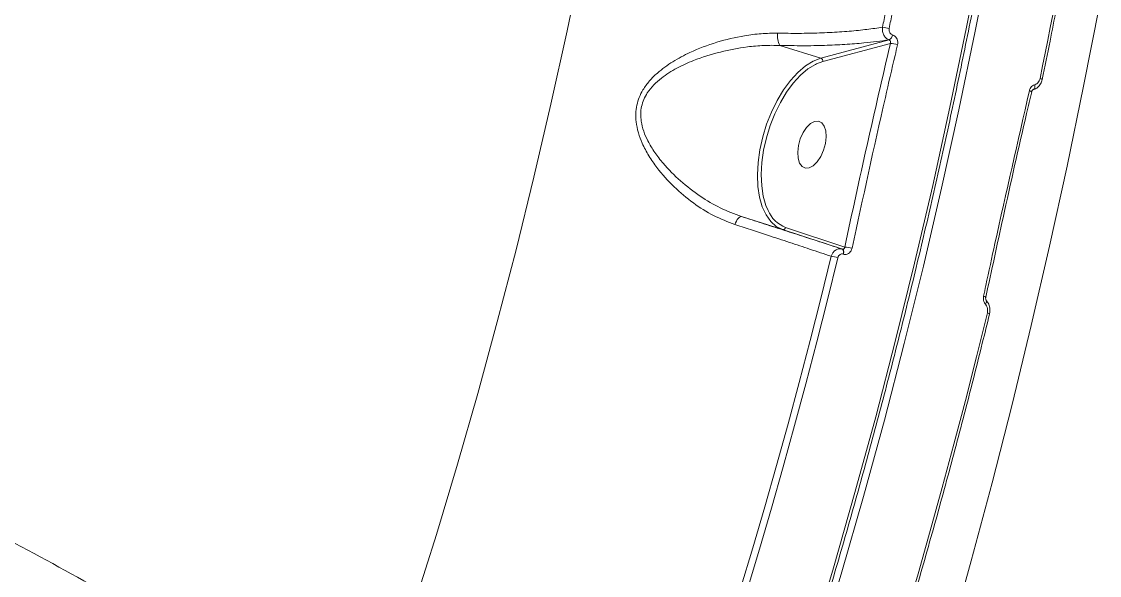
# Model space of a CAD drawing. Header units: millimetres. Extents: x -11024 to 8278, y -7837 to 5770.
# Drawn here: x 4329.5 to 4527.7, y 2453.4 to 2555.3 of the extents above; entities that cross this region are included whole.
import ezdxf

# ---------------------------------------------------------------- set-up
doc = ezdxf.new("R2010")
doc.units = ezdxf.units.MM
doc.layers.add('DIKOM_ОБЪЕКТ', color=7, linetype='Continuous')

msp = doc.modelspace()

# ---------------------------------------------------------------- linework, layer by layer
at = {"layer": 'DIKOM_ОБЪЕКТ', "color": 7, "linetype": 'Continuous', "lineweight": 15}
for p, q in [((4489.633, 2552.84), (4489.655, 2552.834)), ((4468.949, 2550.882), (4476.484, 2548.529)), ((4476.484, 2548.529), (4489.025, 2551.894)), ((4489.243, 2551.255), (4476.828, 2547.925)), ((4489.025, 2551.894), (4489.003, 2551.9)), ((4476.828, 2547.925), (4475.658, 2547.492)), ((4461.902, 2519.392), (4469.438, 2517.04)), ((4480.417, 2513.425), (4469.438, 2517.04)), ((4469.996, 2517.39), (4480.864, 2513.811)), ((4480.395, 2513.432), (4480.417, 2513.425)), ((4480.629, 2512.494), (4480.606, 2512.501))]:
    msp.add_line(p, q, dxfattribs=at)
at = {"layer": 'DIKOM_ОБЪЕКТ', "color": 7, "linetype": 'Continuous', "lineweight": 15, "flags": 128}
for points in [[(4436.595, 2337.14), (4441.823, 2349.493), (4446.923, 2362.045), (4451.893, 2374.788), (4456.727, 2387.715), (4461.424, 2400.817), (4465.98, 2414.085), (4470.393, 2427.51), (4474.659, 2441.084), (4478.775, 2454.797), (4482.74, 2468.641), (4486.55, 2482.607), (4490.203, 2496.686), (4493.697, 2510.867), (4497.028, 2525.143), (4500.196, 2539.504), (4503.197, 2553.939), (4506.03, 2568.44), (4508.694, 2582.998), (4511.186, 2597.602), (4512.583, 2606.291)], [(4514.267, 2606.075), (4512.856, 2597.303), (4510.356, 2582.654), (4507.685, 2568.053), (4504.843, 2553.508), (4501.832, 2539.028), (4498.655, 2524.625), (4495.314, 2510.306), (4491.81, 2496.081), (4488.146, 2481.961), (4484.324, 2467.952), (4480.348, 2454.066), (4476.219, 2440.312), (4471.94, 2426.697), (4467.514, 2413.231), (4462.944, 2399.924), (4458.233, 2386.782), (4453.384, 2373.816), (4448.4, 2361.034), (4443.284, 2348.444), (4438.04, 2336.055)], [(4393.362, 2423.048), (4397.645, 2435.539), (4401.793, 2448.177), (4405.805, 2460.954), (4409.676, 2473.861), (4413.406, 2486.891), (4416.992, 2500.033), (4420.431, 2513.281), (4423.721, 2526.626), (4426.859, 2540.058), (4429.845, 2553.57), (4432.676, 2567.152)], [(4516.752, 2544.801), (4517.232, 2547.139), (4517.707, 2549.478), (4518.178, 2551.819), (4518.644, 2554.162), (4519.107, 2556.507), (4519.565, 2558.853), (4520.019, 2561.201), (4520.468, 2563.55)], [(4527.678, 2558.227), (4524.775, 2543.414), (4521.715, 2528.664), (4518.499, 2513.983), (4515.129, 2499.38), (4511.608, 2484.862), (4507.936, 2470.438), (4504.117, 2456.116), (4500.152, 2441.904), (4496.043, 2427.809), (4491.793, 2413.839), (4487.404, 2400.002), (4482.878, 2386.304), (4478.218, 2372.755), (4473.426, 2359.362)], [(4487.806, 2554.234), (4487.879, 2554.588), (4487.951, 2554.943), (4488.023, 2555.298), (4488.096, 2555.652), (4488.168, 2556.007), (4488.24, 2556.362), (4488.312, 2556.717), (4488.383, 2557.072)], [(4489.598, 2556.845), (4489.526, 2556.49), (4489.454, 2556.135), (4489.382, 2555.78), (4489.31, 2555.425), (4489.237, 2555.07), (4489.165, 2554.715), (4489.093, 2554.36), (4489.02, 2554.005)], [(4469.438, 2517.04), (4468.281, 2517.611), (4467.257, 2518.514), (4466.391, 2519.729), (4465.7, 2521.229), (4465.2, 2522.981), (4464.901, 2524.948), (4464.811, 2527.085), (4464.931, 2529.347), (4465.259, 2531.684), (4465.787, 2534.044), (4466.504, 2536.377), (4467.395, 2538.631), (4468.439, 2540.756), (4469.614, 2542.707), (4470.894, 2544.44), (4472.251, 2545.918), (4473.656, 2547.109), (4475.077, 2547.985), (4476.484, 2548.529)], [(4475.658, 2547.492), (4475.464, 2547.397), (4474.085, 2546.547), (4472.723, 2545.393), (4471.407, 2543.96), (4470.166, 2542.279), (4469.026, 2540.387), (4468.014, 2538.326), (4467.151, 2536.141), (4466.455, 2533.879), (4465.943, 2531.59), (4465.625, 2529.324), (4465.509, 2527.131), (4465.596, 2525.058), (4465.886, 2523.151), (4466.371, 2521.452), (4466.752, 2520.546)], [(4515.215, 2542.371), (4515.215, 2542.37), (4515.215, 2542.367)], [(4515.775, 2543.66), (4515.793, 2543.486), (4515.791, 2543.319), (4515.771, 2543.164), (4515.733, 2543.025), (4515.678, 2542.907), (4515.608, 2542.815), (4515.525, 2542.751), (4515.432, 2542.717)], [(4477.306, 2532.826), (4477.447, 2534.044), (4477.376, 2535.148), (4477.098, 2536.049), (4476.636, 2536.674), (4476.028, 2536.973), (4475.323, 2536.921), (4474.578, 2536.522), (4473.853, 2535.809), (4473.207, 2534.839), (4472.692, 2533.692), (4472.351, 2532.459), (4472.21, 2531.241), (4472.282, 2530.137), (4472.559, 2529.236), (4473.021, 2528.61), (4473.629, 2528.311), (4474.334, 2528.364), (4475.079, 2528.763), (4475.804, 2529.476), (4476.45, 2530.445), (4476.965, 2531.593), (4477.306, 2532.826)], [(4461.902, 2519.392), (4461.761, 2519.401), (4461.605, 2519.347), (4461.438, 2519.233), (4461.267, 2519.063), (4461.098, 2518.841), (4460.934, 2518.576), (4460.783, 2518.275), (4460.648, 2517.949)], [(4480.395, 2513.432), (4480.471, 2513.391), (4480.535, 2513.323), (4480.586, 2513.229), (4480.623, 2513.113), (4480.643, 2512.978), (4480.647, 2512.828), (4480.635, 2512.668), (4480.606, 2512.501)], [(4480.417, 2513.425), (4480.493, 2513.384), (4480.558, 2513.316), (4480.609, 2513.222), (4480.645, 2513.106), (4480.666, 2512.971), (4480.67, 2512.821), (4480.658, 2512.66), (4480.629, 2512.494)], [(4461.714, 2451.016), (4463.963, 2458.521), (4466.165, 2466.065), (4468.321, 2473.649), (4470.428, 2481.271), (4472.489, 2488.928), (4474.501, 2496.62), (4476.464, 2504.344), (4478.378, 2512.099)], [(4479.585, 2511.84), (4477.669, 2504.079), (4475.705, 2496.349), (4473.691, 2488.652), (4471.63, 2480.989), (4469.52, 2473.363), (4467.363, 2465.773), (4465.159, 2458.223), (4462.909, 2450.713)], [(4506.779, 2504.595), (4506.779, 2504.592), (4506.778, 2504.589)], [(4506.732, 2503.285), (4506.816, 2503.409), (4506.882, 2503.529), (4506.928, 2503.642), (4506.951, 2503.745), (4506.951, 2503.835), (4506.93, 2503.91), (4506.9, 2503.952)], [(4489.704, 2438.041), (4492.047, 2445.866), (4494.341, 2453.733), (4496.587, 2461.639), (4498.785, 2469.585), (4500.933, 2477.567), (4503.031, 2485.585), (4505.079, 2493.637), (4507.076, 2501.721)], [(4507.076, 2501.721), (4507.214, 2501.667), (4507.327, 2501.614), (4507.409, 2501.565), (4507.457, 2501.523), (4507.471, 2501.487), (4507.471, 2501.483)]]:
    msp.add_lwpolyline(points, dxfattribs=at)
at = {"layer": 'DIKOM_ОБЪЕКТ', "color": 7, "linetype": 'Continuous', "lineweight": 15}
for centre, radius, start, end in [((4486.839, 2545.772), 8.517, 75.16395, 83.48263), ((4471.697, 2552.57), 3.226, 169.97843, 211.56282), ((4488.372, 2553.004), 1.271, 299.74909, 352.60293), ((4488.393, 2552.998), 1.272, 299.77239, 352.57963), ((4488.621, 2544.808), 6.478, 72.55055, 84.49571), ((4476.277, 2548.011), 0.558, 351.13912, 68.1606), ((4516.688, 2544.067), 0.737, 49.98014, 84.99816), ((4514.695, 2541.802), 0.771, 47.57443, 81.62381), ((4472.161, 2522.861), 5.884, 203.17221, 248.40727), ((4469.539, 2517.499), 0.469, 257.60055, 346.61265), ((4480.646, 2508.665), 5.151, 72.52203, 87.57461), ((4477.932, 2507.081), 5.039, 70.84563, 84.92003), ((4506.291, 2504.137), 0.669, 43.17173, 82.83659)]:
    msp.add_arc(centre, radius, start, end, dxfattribs=at)
for points, knots in [([(4436.922, 2336.583), (4437.767, 2338.551), (4440.218, 2344.259), (4444.194, 2353.838), (4448.814, 2365.366), (4453.323, 2377.055), (4457.718, 2388.894), (4461.999, 2400.877), (4466.162, 2412.998), (4470.206, 2425.25), (4474.128, 2437.627), (4477.925, 2450.121), (4481.597, 2462.726), (4485.141, 2475.436), (4488.555, 2488.243), (4491.837, 2501.14), (4494.985, 2514.121), (4497.998, 2527.177), (4500.875, 2540.303), (4503.612, 2553.491), (4506.211, 2566.734), (4508.665, 2580.025), (4510.959, 2593.191), (4512.359, 2601.94), (4513.046, 2606.233)], [0, 0, 0, 0, 0.0244928, 0.0710307, 0.1175692, 0.164107, 0.2106438, 0.2571808, 0.3037165, 0.3502514, 0.3967864, 0.44332, 0.4898544, 0.5363876, 0.5829205, 0.6294534, 0.6759856, 0.7225178, 0.7690499, 0.8155816, 0.8621132, 0.9086448, 0.955176, 1, 1, 1, 1]), ([(4517.162, 2544.631), (4517.642, 2546.978), (4518.92, 2553.224), (4520.129, 2559.495), (4520.883, 2563.41)], [0, 0, 0, 0, 0.3758649, 1, 1, 1, 1]), ([(4468.521, 2553.131), (4469.833, 2553.113), (4472.458, 2553.076), (4476.258, 2553.156), (4479.93, 2553.339), (4483.328, 2553.629), (4485.928, 2553.941), (4487.337, 2554.161), (4487.806, 2554.234)], [0, 0, 0, 0, 0.1827959, 0.3655916, 0.5537458, 0.7419039, 0.9141912, 1, 1, 1, 1]), ([(4489.003, 2551.9), (4488.847, 2551.972), (4488.519, 2552.123), (4488.173, 2552.524), (4487.919, 2553.015), (4487.764, 2553.576), (4487.792, 2554.013), (4487.806, 2554.234)], [0, 0, 0, 0, 0.20441874, 0.43002847, 0.5634023, 0.7802831, 1, 1, 1, 1]), ([(4460.648, 2517.949), (4459.331, 2518.457), (4456.696, 2519.473), (4452.938, 2521.878), (4449.403, 2524.814), (4446.71, 2527.811), (4444.811, 2530.548), (4443.659, 2532.705), (4442.869, 2534.816), (4442.373, 2537.158), (4442.466, 2539.916), (4443.509, 2542.462), (4444.926, 2544.375), (4446.735, 2546.167), (4449.223, 2547.957), (4452.889, 2549.887), (4457.316, 2551.572), (4461.758, 2552.611), (4465.514, 2553.103), (4467.518, 2553.122), (4468.521, 2553.131)], [0, 0, 0, 0, 0.0727767, 0.1456235, 0.2220851, 0.2985166, 0.3409273, 0.3832915, 0.4164851, 0.4496106, 0.4986426, 0.5477895, 0.5808454, 0.6139662, 0.6710823, 0.7283188, 0.8132032, 0.898076, 0.9490477, 1, 1, 1, 1]), ([(4489.02, 2554.005), (4489.02, 2554.003), (4488.996, 2553.895), (4488.986, 2553.671), (4489.054, 2553.393), (4489.185, 2553.147), (4489.37, 2552.948), (4489.548, 2552.875), (4489.633, 2552.84)], [0, 0, 0, 0, 0.0043853, 0.219749, 0.4356086, 0.5683193, 0.7939053, 1, 1, 1, 1]), ([(4489.655, 2552.834), (4489.742, 2552.801), (4489.966, 2552.717), (4490.278, 2552.441), (4490.523, 2552.013), (4490.639, 2551.501), (4490.589, 2551.158), (4490.564, 2550.987)], [0, 0, 0, 0, 0.1342316, 0.3469594, 0.5632728, 0.7817853, 1, 1, 1, 1]), ([(4468.949, 2550.882), (4467.967, 2550.896), (4465.991, 2550.926), (4462.317, 2550.58), (4457.944, 2549.759), (4453.591, 2548.39), (4449.956, 2546.747), (4447.508, 2545.229), (4445.712, 2543.656), (4444.333, 2541.987), (4443.326, 2539.693), (4443.309, 2537.188), (4443.864, 2535.07), (4444.71, 2533.141), (4445.921, 2531.162), (4447.877, 2528.643), (4450.638, 2525.869), (4454.185, 2523.138), (4457.959, 2520.87), (4460.578, 2519.889), (4461.902, 2519.392)], [0, 0, 0, 0, 0.0515567, 0.1037787, 0.1890739, 0.2766044, 0.3332106, 0.3909226, 0.4225512, 0.454961, 0.5012677, 0.5475053, 0.5791761, 0.6117636, 0.6537256, 0.6962989, 0.7731192, 0.8516217, 0.9249642, 1, 1, 1, 1]), ([(4489.003, 2551.9), (4487.5, 2551.695), (4484.939, 2551.346), (4480.9, 2551.039), (4477.137, 2550.868), (4473.157, 2550.803), (4470.351, 2550.855), (4468.949, 2550.882)], [0, 0, 0, 0, 0.2590532, 0.4416258, 0.6241998, 0.8121027, 1, 1, 1, 1]), ([(4480.864, 2513.811), (4482.213, 2520.051), (4484.911, 2532.534), (4487.799, 2545.014), (4489.243, 2551.255)], [0, 0, 0, 0, 0.4999165, 1, 1, 1, 1]), ([(4490.564, 2550.987), (4490.413, 2550.343), (4489.66, 2547.119), (4486.778, 2534.651), (4484.205, 2522.825), (4482.193, 2513.578)], [0, 0, 0, 0, 0.0517122, 0.258551, 1, 1, 1, 1]), ([(4489.243, 2551.255), (4489.263, 2551.315), (4489.302, 2551.433), (4489.294, 2551.611), (4489.231, 2551.76), (4489.133, 2551.856), (4489.055, 2551.883), (4489.025, 2551.894)], [0, 0, 0, 0, 0.2317633, 0.45619, 0.6691363, 0.8722421, 1, 1, 1, 1]), ([(3877.99, 2506.639), (3878.256, 2506.923), (3880.606, 2509.435), (3885.839, 2513.754), (3893.717, 2519.546), (3902.837, 2525.038), (3913.218, 2530.192), (3924.984, 2534.902), (3937.68, 2538.96), (3951.249, 2542.343), (3965.629, 2545.028), (3980.623, 2546.974), (3996.193, 2548.183), (4012.276, 2548.688), (4028.983, 2548.502), (4046.238, 2547.624), (4063.961, 2546.055), (4082.466, 2543.74), (4101.747, 2540.626), (4121.771, 2536.689), (4142.084, 2532.011), (4162.319, 2526.687), (4182.419, 2520.752), (4202.335, 2514.265), (4222.292, 2507.176), (4242.2, 2499.522), (4261.965, 2491.344), (4281.404, 2482.721), (4300.487, 2473.676), (4319.197, 2464.245), (4337.608, 2454.404), (4355.629, 2444.193), (4373.233, 2433.682), (4384.537, 2426.428), (4390.181, 2422.807)], [0, 0, 0, 0, 0.0037322, 0.0329507, 0.0621688, 0.0913509, 0.1241891, 0.1571334, 0.1901302, 0.2231254, 0.2560662, 0.288902, 0.3206989, 0.3525959, 0.3845428, 0.416489, 0.4483831, 0.4801783, 0.5138833, 0.5476484, 0.5814136, 0.6151195, 0.6474164, 0.6798144, 0.7122655, 0.7447183, 0.7771203, 0.8094199, 0.8411053, 0.872883, 0.9047081, 0.9365345, 0.9683135, 1, 1, 1, 1]), ([(4515.445, 2542.739), (4515.513, 2542.751), (4515.836, 2542.808), (4516.357, 2543.149), (4516.865, 2543.775), (4517.136, 2544.315), (4517.155, 2544.618), (4517.156, 2544.634)], [0, 0, 0, 0, 0.0786584, 0.3738991, 0.672432, 0.9823553, 1, 1, 1, 1]), ([(4515.775, 2543.66), (4515.909, 2543.71), (4516.176, 2543.81), (4516.5, 2544.152), (4516.681, 2544.505), (4516.736, 2544.734), (4516.752, 2544.801)], [0, 0, 0, 0, 0.2927594, 0.5850459, 0.8788421, 1, 1, 1, 1]), ([(4506.374, 2504.801), (4506.513, 2505.445), (4507.206, 2508.67), (4509.937, 2521.258), (4512.667, 2533.201), (4514.808, 2542.565)], [0, 0, 0, 0, 0.0512257, 0.2561296, 1, 1, 1, 1]), ([(4506.797, 2504.59), (4507.845, 2509.457), (4510.27, 2520.711), (4513.099, 2533.306), (4514.916, 2541.03), (4515.231, 2542.367)], [0, 0, 0, 0, 0.3864438, 0.8937231, 1, 1, 1, 1]), ([(4514.808, 2542.565), (4514.821, 2542.616), (4514.877, 2542.829), (4515.05, 2543.169), (4515.374, 2543.511), (4515.642, 2543.611), (4515.775, 2543.66)], [0, 0, 0, 0, 0.0964639, 0.3986102, 0.699073, 1, 1, 1, 1]), ([(4515.219, 2542.366), (4515.226, 2542.398), (4515.245, 2542.487), (4515.308, 2542.601), (4515.385, 2542.69), (4515.438, 2542.718), (4515.443, 2542.719), (4515.445, 2542.719)], [0, 0, 0, 0, 0.1198701, 0.3294892, 0.548004, 0.8103452, 1, 1, 1, 1]), ([(4461.902, 2519.392), (4463.18, 2518.983), (4465.735, 2518.165), (4469.406, 2516.986), (4472.923, 2515.853), (4476.694, 2514.635), (4479.037, 2513.873), (4480.395, 2513.432)], [0, 0, 0, 0, 0.1825606, 0.3651174, 0.5530296, 0.7409458, 1, 1, 1, 1]), ([(4478.378, 2512.099), (4477.082, 2512.534), (4474.696, 2513.333), (4470.718, 2514.65), (4466.193, 2516.14), (4462.689, 2517.283), (4460.648, 2517.949)], [0, 0, 0, 0, 0.258078, 0.4750026, 0.6940761, 1, 1, 1, 1]), ([(4478.378, 2512.099), (4478.442, 2512.268), (4478.585, 2512.643), (4478.913, 2513.039), (4479.323, 2513.343), (4479.781, 2513.51), (4480.172, 2513.496), (4480.368, 2513.439), (4480.395, 2513.432)], [0, 0, 0, 0, 0.1805024, 0.4029072, 0.5310032, 0.7496226, 0.9664423, 1, 1, 1, 1]), ([(4480.606, 2512.501), (4480.592, 2512.506), (4480.486, 2512.537), (4480.278, 2512.548), (4480.04, 2512.467), (4479.833, 2512.316), (4479.673, 2512.116), (4479.612, 2511.926), (4479.585, 2511.84)], [0, 0, 0, 0, 0.0341015, 0.25232, 0.4706074, 0.5978968, 0.8192243, 1, 1, 1, 1]), ([(4480.417, 2513.425), (4480.448, 2513.417), (4480.528, 2513.398), (4480.653, 2513.422), (4480.767, 2513.506), (4480.846, 2513.641), (4480.858, 2513.753), (4480.864, 2513.811)], [0, 0, 0, 0, 0.1279571, 0.331011, 0.5440165, 0.7682528, 1, 1, 1, 1]), ([(4482.193, 2513.578), (4482.143, 2513.415), (4482.044, 2513.089), (4481.729, 2512.712), (4481.336, 2512.48), (4480.949, 2512.419), (4480.718, 2512.473), (4480.629, 2512.494)], [0, 0, 0, 0, 0.2182804, 0.4367366, 0.6529813, 0.865767, 1, 1, 1, 1]), ([(3822.042, 2463.877), (3822.06, 2463.896), (3824.548, 2466.562), (3830.542, 2471.311), (3840.087, 2478.048), (3850.858, 2484.039), (3862.681, 2489.355), (3875.563, 2493.976), (3889.442, 2497.901), (3904.255, 2501.111), (3919.932, 2503.589), (3936.434, 2505.323), (3953.749, 2506.292), (3971.833, 2506.512), (3990.621, 2505.987), (4010.026, 2504.723), (4029.959, 2502.724), (4050.361, 2499.987), (4071.208, 2496.506), (4092.455, 2492.298), (4114.035, 2487.385), (4135.846, 2481.789), (4157.786, 2475.536), (4179.788, 2468.64), (4201.816, 2461.099), (4223.833, 2452.938), (4245.771, 2444.189), (4267.528, 2434.893), (4289.002, 2425.092), (4309.138, 2415.291), (4327.968, 2405.573), (4345.541, 2396.016), (4362.78, 2386.14), (4379.61, 2375.99), (4395.882, 2365.659), (4411.554, 2355.173), (4425.084, 2345.672), (4433.263, 2339.61), (4436.595, 2337.14)], [0, 0, 0, 0, 0.00021689, 0.03005119, 0.05983782, 0.08953083, 0.11922374, 0.14901044, 0.17884475, 0.20867884, 0.23846547, 0.26815848, 0.29785118, 0.32763749, 0.35747149, 0.38730538, 0.4170916, 0.44678418, 0.47647713, 0.50626348, 0.5360978, 0.56593177, 0.59571834, 0.62541116, 0.6551042, 0.68489047, 0.71472474, 0.7445588, 0.77434531, 0.80403802, 0.82957219, 0.8552417, 0.88094152, 0.90664138, 0.93231122, 0.95749594, 0.9826807, 1, 1, 1, 1]), ([(4506.732, 2503.285), (4506.715, 2503.305), (4506.596, 2503.443), (4506.422, 2503.762), (4506.306, 2504.278), (4506.351, 2504.627), (4506.374, 2504.801)], [0, 0, 0, 0, 0.0524514, 0.3650568, 0.6826978, 1, 1, 1, 1]), ([(4506.903, 2503.953), (4506.891, 2503.966), (4506.86, 2503.999), (4506.798, 2504.121), (4506.76, 2504.291), (4506.753, 2504.458), (4506.774, 2504.551), (4506.783, 2504.589)], [0, 0, 0, 0, 0.1463176, 0.3853657, 0.6187914, 0.8459663, 1, 1, 1, 1]), ([(4507.076, 2501.721), (4507.104, 2501.894), (4507.159, 2502.24), (4507.058, 2502.76), (4506.887, 2503.101), (4506.759, 2503.253), (4506.732, 2503.285)], [0, 0, 0, 0, 0.30767794, 0.6157809, 0.91904079, 1, 1, 1, 1]), ([(4507.458, 2501.487), (4507.478, 2501.557), (4507.582, 2501.915), (4507.554, 2502.618), (4507.331, 2503.413), (4507.008, 2503.785), (4506.883, 2503.928)], [0, 0, 0, 0, 0.0826815, 0.4260737, 0.7780822, 1, 1, 1, 1]), ([(4490.07, 2437.7), (4490.74, 2439.926), (4492.685, 2446.38), (4495.807, 2457.148), (4499.393, 2470.033), (4502.846, 2483.017), (4505.519, 2493.516), (4507.031, 2499.689), (4507.471, 2501.483)], [0, 0, 0, 0, 0.1066253, 0.3092215, 0.5118159, 0.7144097, 0.9170027, 1, 1, 1, 1])]:
    msp.add_open_spline(points, degree=3, knots=knots, dxfattribs=at)

doc.saveas('drawing.dxf')
